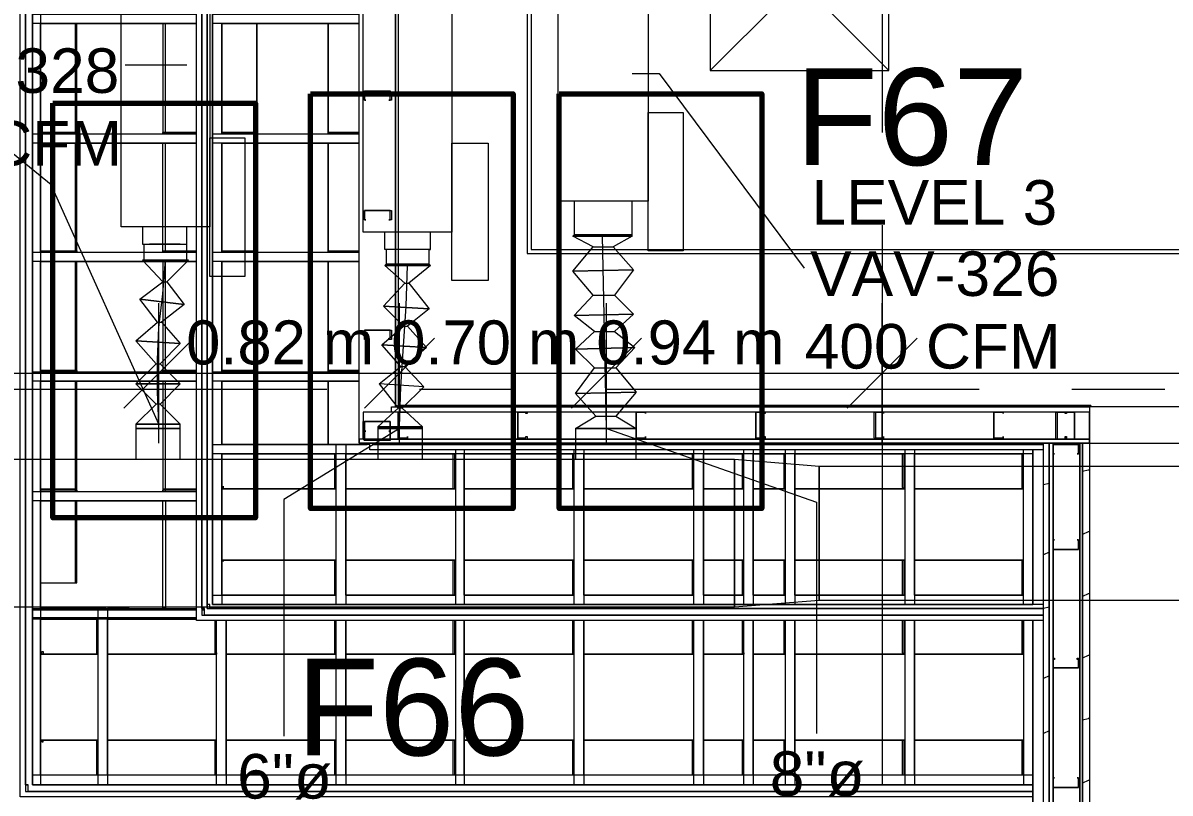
# Model space of a CAD drawing. Header units: metres. Extents: x -2 to 237, y -8 to 52.
# Drawn here: x 41.48 to 45.389, y 13.865 to 16.49 of the extents above; entities that cross this region are included whole.
import ezdxf

# ---------------------------------------------------------------- set-up
doc = ezdxf.new("R2010")
doc.units = ezdxf.units.M
doc.layers.add('HVAC - Ductos', color=5, linetype='Continuous', lineweight=0)
doc.layers.add('PDF3_Text', color=7, linetype='Continuous', lineweight=0)
doc.layers.add('PDF3_Geometry', color=7, linetype='Continuous', lineweight=0, true_color=0xaaaaaa)
doc.styles.add('PDF Arial-BoldMT-Identity-H', font='arial.ttf')
doc.styles.add('PDF Helvetica', font='')
doc.styles.get('PDF Helvetica').set_extended_font_data('Helvetica')

msp = doc.modelspace()

# ---------------------------------------------------------------- linework, layer by layer
at = {"layer": 'HVAC - Ductos', "lineweight": 0}
for points in [[(44.1564, 16.9365), (43.8219, 16.9365), (43.8219, 16.3269), (44.4314, 16.3269), (44.4314, 16.9365), (44.3077, 16.9365)], [(44.4314, 16.3269), (43.8219, 16.9365)], [(43.8219, 16.3269), (44.2986, 16.8035)], [(42.0389, 16.3451), (41.8281, 16.3451)], [(43.556, 16.3177), (43.6477, 16.3177), (44.1427, 15.6531)], [(41.9427, 15.1214), (41.576, 15.9373), (41.3285, 16.1389)], [(41.8877, 15.6806), (41.8969, 15.6806), (41.9106, 15.6806), (41.9381, 15.6806), (41.9656, 15.6806), (41.9931, 15.6806), (42.0206, 15.6806), (42.0344, 15.6806), (42.0435, 15.6806), (42.0389, 15.6806), (42.0344, 15.6806), (42.016, 15.6806), (41.9931, 15.6806), (41.9656, 15.6806), (41.9381, 15.6806), (41.9106, 15.6806), (41.8969, 15.6806), (41.8923, 15.6806), (41.8969, 15.6806), (41.9106, 15.6806), (41.9381, 15.6806), (41.9656, 15.6806), (41.9931, 15.6806), (42.016, 15.6806), (42.0344, 15.6806), (42.0389, 15.6806), (42.0389, 15.7356), (42.0389, 15.7951), (42.0298, 15.7951), (42.0206, 15.7951), (42.0023, 15.7951), (41.9839, 15.7951), (41.9656, 15.7951), (41.9473, 15.7951), (41.9335, 15.7951), (41.9198, 15.7951), (41.906, 15.7951), (41.8969, 15.7951), (41.8923, 15.7951)], [(41.8877, 15.7951), (41.8877, 15.7356), (41.8923, 15.7356), (41.9015, 15.7356), (41.9106, 15.7356), (41.9289, 15.7356), (41.9473, 15.7356), (41.9656, 15.7356), (41.9839, 15.7356), (42.0023, 15.7356), (42.0206, 15.7356), (42.0298, 15.7356), (42.0389, 15.7356)], [(42.7127, 15.6623), (42.7219, 15.6623), (42.7356, 15.6623), (42.7631, 15.6623), (42.7906, 15.6623), (42.8181, 15.6623), (42.8456, 15.6623), (42.8594, 15.6623), (42.8685, 15.6623), (42.8639, 15.6668), (42.8594, 15.6668), (42.841, 15.6668), (42.8181, 15.6668), (42.7906, 15.6668), (42.7631, 15.6668), (42.7356, 15.6668), (42.7219, 15.6668), (42.7173, 15.6668), (42.7219, 15.6668), (42.7356, 15.6668), (42.7631, 15.6668), (42.7906, 15.6668), (42.8181, 15.6668), (42.841, 15.6668), (42.8594, 15.6668), (42.8639, 15.6668), (42.8639, 15.7173), (42.8685, 15.7173), (42.8639, 15.7173), (42.8548, 15.7173), (42.8456, 15.7173), (42.8273, 15.7173), (42.8089, 15.7173), (42.7906, 15.7173), (42.7723, 15.7173), (42.7539, 15.7173), (42.7356, 15.7173), (42.7265, 15.7173), (42.7173, 15.7173), (42.7127, 15.7173), (42.7127, 15.7769)], [(42.8685, 15.7173), (42.8685, 15.7769), (42.8639, 15.7769), (42.8548, 15.7769), (42.8456, 15.7769), (42.8273, 15.7769), (42.8089, 15.7769), (42.7906, 15.7769), (42.7723, 15.7769), (42.7585, 15.7769), (42.7448, 15.7769), (42.731, 15.7769), (42.7219, 15.7769), (42.7173, 15.7769)], [(43.4231, 15.7264), (43.3544, 15.7631), (43.556, 15.7631), (43.4918, 15.7264), (43.5606, 15.6485), (43.3544, 15.6439), (43.4231, 15.7264), (43.4918, 15.7264)], [(43.3544, 15.7631), (43.359, 15.7631), (43.3773, 15.7631), (43.4048, 15.7631), (43.4369, 15.7631), (43.4735, 15.7631), (43.5056, 15.7631), (43.5331, 15.7631), (43.5515, 15.7631), (43.556, 15.7631)], [(43.469, 15.1077), (43.4644, 15.3277), (43.4598, 15.5477), (43.4552, 15.7631)], [(41.8923, 15.7356), (41.8923, 15.6806), (41.8877, 15.6806), (41.8969, 15.6806), (41.9106, 15.6806), (41.9381, 15.6806), (41.9656, 15.6806), (41.9931, 15.6806), (42.0206, 15.6806), (42.0344, 15.6806), (42.0435, 15.6806)], [(42.016, 15.7356), (42.0023, 15.7356), (41.9839, 15.7356), (41.9656, 15.7356), (41.9473, 15.7356), (41.9289, 15.7356), (41.9106, 15.7356)], [(42.7173, 15.7173), (42.7173, 15.6668), (42.7127, 15.6623), (42.7219, 15.6623), (42.7356, 15.6623), (42.7631, 15.6623), (42.7906, 15.6623), (42.8181, 15.6623), (42.8456, 15.6623), (42.8594, 15.6623), (42.8685, 15.6623)], [(42.841, 15.7173), (42.8273, 15.7173), (42.8089, 15.7173), (42.7906, 15.7173), (42.7723, 15.7173), (42.7539, 15.7173), (42.7356, 15.7173)], [(41.9564, 15.6073), (41.8877, 15.6806), (42.0435, 15.6806), (41.9702, 15.6073), (42.0298, 15.5293), (41.8785, 15.5477), (41.9564, 15.6073), (41.9702, 15.6073)], [(41.9427, 15.1214), (41.9381, 15.2314), (41.9381, 15.3414), (41.9427, 15.4514), (41.9564, 15.566), (41.9656, 15.6806)], [(42.7814, 15.6027), (42.7127, 15.6623), (42.8685, 15.6623), (42.7952, 15.6027), (42.8639, 15.5155), (42.7081, 15.5247), (42.7814, 15.6027), (42.7952, 15.6027)], [(42.7631, 15.1123), (42.7677, 15.2497), (42.7769, 15.3873), (42.786, 15.5247), (42.7906, 15.6623)], [(43.4231, 15.5614), (43.3544, 15.6439), (43.5606, 15.6485), (43.4964, 15.5614), (43.5606, 15.4973), (43.359, 15.4927), (43.4231, 15.5614), (43.4964, 15.5614)], [(41.9381, 15.4697), (41.8785, 15.5477), (42.0298, 15.5293), (41.9519, 15.4697), (42.016, 15.3964), (41.8648, 15.4056), (41.9381, 15.4697), (41.9519, 15.4697)], [(41.9427, 15.0573), (41.9427, 15.2956), (41.9427, 15.5339)], [(42.7769, 15.456), (42.7081, 15.5247), (42.8639, 15.5155), (42.7906, 15.456), (42.8548, 15.3827), (42.7035, 15.3918), (42.7769, 15.456), (42.7906, 15.456)], [(42.7631, 15.0573), (42.7631, 15.2956), (42.7631, 15.5339)], [(43.469, 15.0573), (43.469, 15.2956), (43.469, 15.5339)], [(43.4277, 15.4377), (43.359, 15.4927), (43.5606, 15.4973), (43.4964, 15.4377), (43.5652, 15.3827), (43.3635, 15.3781), (43.4277, 15.4377), (43.4964, 15.4377)], [(42.0619, 15.4147), (41.9427, 15.2956), (41.8235, 15.1764)], [(41.9335, 15.3277), (41.8648, 15.4056), (42.016, 15.3964), (41.9473, 15.3277), (42.016, 15.2589), (41.8648, 15.2589), (41.9335, 15.3277), (41.9473, 15.3277)], [(42.8823, 15.4147), (42.7631, 15.2956), (42.6439, 15.1764)], [(43.5881, 15.4147), (43.469, 15.2956), (43.3498, 15.1764)], [(42.7677, 15.3185), (42.7035, 15.3918), (42.8548, 15.3827), (42.7814, 15.3185), (42.8456, 15.2497), (42.6944, 15.2589), (42.7677, 15.3185), (42.7814, 15.3185)], [(43.4277, 15.3139), (43.3635, 15.3781), (43.5652, 15.3827), (43.501, 15.3139), (43.5698, 15.2314), (43.3635, 15.2268), (43.4277, 15.3139), (43.501, 15.3139)], [(39.3485, 15.2956), (41.9427, 15.2956), (42.7631, 15.2956), (43.469, 15.2956), (44.6423, 15.2956)], [(44.1702, 15.2956), (47.3511, 15.2956), (48.2402, 15.2956)], [(41.9335, 15.1901), (41.8648, 15.2589), (42.016, 15.2589), (41.9473, 15.1901), (41.9335, 15.1901), (41.8648, 15.1214), (41.8648, 15.1077), (41.8693, 15.1077), (41.8739, 15.1077), (41.8877, 15.1077), (41.9015, 15.1077), (41.9198, 15.1077), (41.9427, 15.1077), (41.961, 15.1077), (41.9794, 15.1077), (41.9977, 15.1077), (42.0068, 15.1077), (42.016, 15.1077), (42.016, 15.1214), (41.8648, 15.1214), (42.016, 15.1214), (41.9473, 15.1901)], [(42.841, 15.0023), (42.841, 15.1077), (42.841, 15.1123), (42.7723, 15.1764), (42.8456, 15.2497), (42.6944, 15.2589), (42.7585, 15.1764)], [(43.4323, 15.1489), (43.3635, 15.2268), (43.5698, 15.2314), (43.501, 15.1489), (43.5698, 15.1077), (43.3635, 15.1077), (43.3635, 15.0023), (43.3681, 15.0023)], [(42.7723, 15.1764), (42.7585, 15.1764), (42.6898, 15.1123), (42.6898, 15.1077), (42.6989, 15.1077), (42.7127, 15.1077), (42.7265, 15.1077), (42.7448, 15.1077), (42.7631, 15.1077), (42.786, 15.1077), (42.8044, 15.1077), (42.8181, 15.1077), (42.8318, 15.1077), (42.8364, 15.1077), (42.841, 15.1077), (42.8364, 15.1077), (42.841, 15.1077), (42.8364, 15.1077), (42.8318, 15.1077), (42.8181, 15.1077), (42.8044, 15.1077), (42.786, 15.1077), (42.7631, 15.1077), (42.7448, 15.1077), (42.7265, 15.1077), (42.7127, 15.1077), (42.6989, 15.1077), (42.6898, 15.1077), (42.6898, 15.0023), (42.6944, 15.0023)], [(43.5652, 15.0023), (43.5698, 15.0023), (43.5698, 15.1077), (43.3635, 15.1077), (43.4323, 15.1489), (43.501, 15.1489)], [(42.016, 15.0023), (42.016, 15.1077), (42.0068, 15.1077), (41.9977, 15.1077), (41.9794, 15.1077), (41.961, 15.1077), (41.9427, 15.1077), (41.9198, 15.1077), (41.9015, 15.1077), (41.8877, 15.1077), (41.8739, 15.1077), (41.8693, 15.1077), (41.8648, 15.1077), (41.8648, 15.0023)], [(42.7631, 15.1077), (42.3689, 14.8647), (42.3689, 14.0581)], [(43.469, 15.1077), (44.184, 14.8556), (44.184, 14.0672)], [(41.8693, 15.0023), (41.8739, 15.0023)], [(41.8785, 15.0023), (41.8831, 15.0023), (41.8877, 15.0023)], [(41.8923, 15.0023), (41.9015, 15.0023)], [(41.906, 15.0023), (41.9106, 15.0023), (41.9152, 15.0023)], [(41.9243, 15.0023), (41.9427, 15.0023), (41.9564, 15.0023)], [(41.9656, 15.0023), (41.9748, 15.0023), (41.9794, 15.0023)], [(41.9839, 15.0023), (41.9885, 15.0023), (41.9931, 15.0023)], [(41.9977, 15.0023), (42.0023, 15.0023), (42.0068, 15.0023), (42.0114, 15.0023)], [(42.7035, 15.0023), (42.7127, 15.0023), (42.7173, 15.0023), (42.7219, 15.0023)], [(42.731, 15.0023), (42.7402, 15.0023)], [(42.7494, 15.0023), (42.7631, 15.0023), (42.7814, 15.0023)], [(42.7906, 15.0023), (42.7998, 15.0023)], [(42.8089, 15.0023), (42.8135, 15.0023), (42.8181, 15.0023), (42.8227, 15.0023), (42.8273, 15.0023)], [(42.8318, 15.0023), (42.8364, 15.0023)], [(43.3727, 15.0023), (43.3773, 15.0023)], [(43.3818, 15.0023), (43.3864, 15.0023), (43.391, 15.0023)], [(43.4002, 15.0023), (43.4048, 15.0023), (43.4094, 15.0023)], [(43.4185, 15.0023), (43.4231, 15.0023), (43.4369, 15.0023)], [(43.4461, 15.0023), (43.469, 15.0023), (43.4918, 15.0023)], [(43.501, 15.0023), (43.5102, 15.0023), (43.5148, 15.0023)], [(43.524, 15.0023), (43.5285, 15.0023), (43.5331, 15.0023)], [(43.5423, 15.0023), (43.5469, 15.0023), (43.5515, 15.0023)], [(43.556, 15.0023), (43.5606, 15.0023)]]:
    msp.add_lwpolyline(points, dxfattribs=at)
for points in [[(43.304, 15.8823), (43.304, 16.7897), (43.611, 16.7897), (43.611, 15.8823)], [(41.8143, 15.7951), (41.8143, 16.7027), (42.1168, 16.7027), (42.1168, 15.7951)], [(42.6394, 15.7769), (42.6394, 16.6889), (42.9418, 16.6889), (42.9418, 15.7769)], [(43.7302, 15.7127), (43.611, 15.7127), (43.611, 16.1847), (43.7302, 16.1847)], [(42.236, 15.6256), (42.1168, 15.6256), (42.1168, 16.0977), (42.236, 16.0977)], [(43.0656, 15.6118), (42.9418, 15.6118), (42.9418, 16.0793), (43.0656, 16.0793)], [(43.359, 15.7677), (43.3635, 15.7677), (43.3818, 15.7677), (43.4048, 15.7677), (43.4415, 15.7677), (43.4735, 15.7677), (43.5056, 15.7677), (43.5331, 15.7677), (43.5515, 15.7677), (43.556, 15.7677), (43.556, 15.8823), (43.5515, 15.8823), (43.5423, 15.8823), (43.5285, 15.8823), (43.5056, 15.8823), (43.4827, 15.8823), (43.4552, 15.8823), (43.4323, 15.8823), (43.4048, 15.8823), (43.3864, 15.8823), (43.3681, 15.8823), (43.359, 15.8823), (43.359, 15.7677), (43.3544, 15.7631), (43.359, 15.7631), (43.3773, 15.7631), (43.4048, 15.7631), (43.4369, 15.7631), (43.4735, 15.7631), (43.5056, 15.7631), (43.5331, 15.7631), (43.5515, 15.7631), (43.556, 15.7631), (43.556, 15.7677), (43.5515, 15.7677), (43.5331, 15.7677), (43.5056, 15.7677), (43.4735, 15.7677), (43.4415, 15.7677), (43.4048, 15.7677), (43.3818, 15.7677), (43.3635, 15.7677)], [(43.359, 15.7677), (43.3681, 15.7677), (43.3864, 15.7677), (43.4048, 15.7677), (43.4323, 15.7677), (43.4552, 15.7677), (43.4827, 15.7677), (43.5056, 15.7677), (43.5285, 15.7677), (43.5423, 15.7677), (43.5515, 15.7677), (43.556, 15.7677), (43.5515, 15.7677), (43.5423, 15.7677), (43.5285, 15.7677), (43.5056, 15.7677), (43.4827, 15.7677), (43.4552, 15.7677), (43.4323, 15.7677), (43.4048, 15.7677), (43.3864, 15.7677), (43.3681, 15.7677)], [(41.8923, 15.6806), (41.9015, 15.6806), (41.9106, 15.6806), (41.9289, 15.6806), (41.9473, 15.6806), (41.9656, 15.6806), (41.9839, 15.6806), (42.0023, 15.6806), (42.016, 15.6806), (42.0298, 15.6806), (42.0389, 15.6806), (42.0298, 15.6806), (42.016, 15.6806), (42.0023, 15.6806), (41.9839, 15.6806), (41.9656, 15.6806), (41.9473, 15.6806), (41.9289, 15.6806), (41.9106, 15.6806), (41.9015, 15.6806)], [(42.7173, 15.6668), (42.7265, 15.6668), (42.7356, 15.6668), (42.7539, 15.6668), (42.7723, 15.6668), (42.7906, 15.6668), (42.8089, 15.6668), (42.8273, 15.6668), (42.841, 15.6668), (42.8548, 15.6668), (42.8639, 15.6668), (42.8548, 15.6668), (42.841, 15.6668), (42.8273, 15.6668), (42.8089, 15.6668), (42.7906, 15.6668), (42.7723, 15.6668), (42.7539, 15.6668), (42.7356, 15.6668), (42.7265, 15.6668)], [(44.4086, 15.5339), (44.4086, 15.2956), (44.4086, 15.0573), (44.4086, 15.2956)], [(44.5277, 15.4147), (44.4086, 15.2956), (44.2894, 15.1764), (44.4086, 15.2956)], [(41.8648, 15.1214), (41.8693, 15.1214), (41.8739, 15.1214), (41.8877, 15.1214), (41.9015, 15.1214), (41.9198, 15.1214), (41.9427, 15.1214), (41.961, 15.1214), (41.9794, 15.1214), (41.9977, 15.1214), (42.0068, 15.1214), (42.016, 15.1214), (42.0068, 15.1214), (41.9977, 15.1214), (41.9794, 15.1214), (41.961, 15.1214), (41.9427, 15.1214), (41.9198, 15.1214), (41.9015, 15.1214), (41.8877, 15.1214), (41.8739, 15.1214), (41.8693, 15.1214)], [(42.6898, 15.1123), (42.6989, 15.1123), (42.7127, 15.1123), (42.7265, 15.1123), (42.7448, 15.1123), (42.7631, 15.1123), (42.786, 15.1123), (42.8044, 15.1123), (42.8181, 15.1123), (42.8318, 15.1123), (42.8364, 15.1123), (42.841, 15.1123), (42.8364, 15.1123), (42.8318, 15.1123), (42.8181, 15.1123), (42.8044, 15.1123), (42.786, 15.1123), (42.7631, 15.1123), (42.7448, 15.1123), (42.7265, 15.1123), (42.7127, 15.1123), (42.6989, 15.1123)], [(42.841, 15.1123), (42.6898, 15.1123)], [(43.469, 15.1077), (43.4918, 15.1077), (43.5194, 15.1077), (43.5377, 15.1077), (43.556, 15.1077), (43.5652, 15.1077), (43.5698, 15.1077), (43.5652, 15.1077), (43.556, 15.1077), (43.5423, 15.1077), (43.556, 15.1077), (43.5652, 15.1077), (43.5698, 15.1077), (43.5652, 15.1077), (43.556, 15.1077), (43.5377, 15.1077), (43.5194, 15.1077), (43.4918, 15.1077), (43.469, 15.1077), (43.4415, 15.1077), (43.414, 15.1077), (43.3956, 15.1077), (43.3773, 15.1077), (43.3681, 15.1077), (43.3635, 15.1077), (43.3681, 15.1077), (43.3773, 15.1077), (43.3956, 15.1077), (43.414, 15.1077), (43.4415, 15.1077), (43.469, 15.1077), (43.4918, 15.1077), (43.5194, 15.1077), (43.5377, 15.1077), (43.556, 15.1077), (43.5652, 15.1077), (43.5698, 15.1077), (43.5652, 15.1077), (43.556, 15.1077), (43.5377, 15.1077), (43.5194, 15.1077), (43.4918, 15.1077), (43.469, 15.1077), (43.4415, 15.1077), (43.414, 15.1077), (43.3956, 15.1077), (43.3773, 15.1077), (43.3681, 15.1077), (43.3635, 15.1077), (43.3681, 15.1077), (43.3773, 15.1077), (43.3956, 15.1077), (43.414, 15.1077), (43.4415, 15.1077), (43.469, 15.1077), (43.4918, 15.1077), (43.5194, 15.1077), (43.5377, 15.1077), (43.5194, 15.1077), (43.4918, 15.1077), (43.469, 15.1077), (43.4415, 15.1077), (43.414, 15.1077), (43.3956, 15.1077), (43.3773, 15.1077), (43.3681, 15.1077), (43.3635, 15.1077), (43.3681, 15.1077), (43.3773, 15.1077), (43.3956, 15.1077), (43.414, 15.1077), (43.4415, 15.1077)], [(37.5793, 15.0023), (43.9044, 15.0023), (43.9044, 14.4981), (37.5793, 14.4981)], [(44.1931, 14.5209), (43.9044, 14.4981), (43.9044, 15.0023), (44.1931, 14.9793)], [(48.3457, 14.5209), (44.1931, 14.5209), (44.1931, 14.9793), (48.3457, 14.9793)]]:
    msp.add_lwpolyline(points, close=True, dxfattribs=at)
at = {"layer": 'PDF3_Geometry', "lineweight": 0}
for points in [[(42.7494, 15.181), (45.1144, 15.181), (42.9052, 15.181), (45.1144, 15.181), (45.1144, 15.1627), (42.7356, 15.1627), (42.7356, 15.181), (45.1144, 15.181), (45.1144, 15.0573), (42.6256, 15.0573), (42.6256, 15.181), (42.6256, 22.4869), (42.7494, 22.4869)], [(46.8882, 18.7011), (47.2502, 18.7011), (47.2502, 18.6965), (46.8882, 18.6965), (47.2502, 18.6965), (47.2502, 18.7011), (47.2502, 15.181), (45.1144, 15.181), (45.1144, 15.0573), (47.2502, 15.0573), (47.374, 15.0573), (47.374, 22.4869), (47.374, 15.0573), (47.374, 22.4869), (47.3556, 22.4869), (47.3556, 15.0573), (47.374, 15.0573), (47.374, 22.4869), (47.2502, 22.4869), (42.7494, 22.4869), (42.7494, 18.8294), (42.7494, 22.244)], [(44.8898, 14.4522), (44.8898, 13.8931), (44.9219, 13.8931), (44.9219, 13.8701), (44.9219, 13.8518), (41.4706, 13.8518), (41.4706, 13.8701), (41.4706, 22.3311)], [(41.5119, 22.3311), (41.5119, 13.8931), (41.5119, 21.4052), (41.4889, 21.4052), (41.4889, 22.3311), (41.4889, 13.8701), (44.9219, 13.8701), (43.9777, 13.8701), (41.4981, 13.8701), (41.4981, 13.8931), (41.4889, 13.8931), (41.4981, 13.8931), (41.4889, 13.8931), (41.4889, 21.4052), (41.5119, 21.4052), (41.5119, 22.3311), (41.5119, 22.3127), (42.0711, 22.3127), (41.5393, 22.3127), (41.5393, 21.9369)], [(41.5393, 22.3311), (41.5393, 13.8931)], [(44.9586, 14.4522), (42.0711, 14.4522), (42.0711, 14.4706), (42.0711, 22.3311)], [(44.9769, 14.4981), (44.9586, 14.4935), (42.1168, 14.4935), (42.1168, 14.5073), (42.1077, 14.5073), (42.1077, 14.4935), (42.1077, 14.5073), (42.1077, 22.3311), (42.1077, 14.4935), (44.9586, 14.4935)], [(44.9586, 14.5073), (42.126, 14.5073), (42.126, 22.3311)], [(42.1581, 22.3127), (42.1581, 21.9369), (42.1581, 22.3127), (42.6256, 22.3127), (42.126, 22.3127), (42.126, 22.3311), (42.126, 14.5073), (44.9219, 14.5073), (44.8898, 14.5073), (44.8898, 15.0343)], [(42.7585, 18.7011), (42.7585, 15.1856), (42.7494, 15.181), (42.7494, 18.7011), (42.7494, 15.181), (42.7585, 15.1856), (45.119, 15.1856), (42.7585, 15.1856)], [(44.4086, 17.3856), (44.4086, 16.116)], [(41.5393, 16.1114), (41.5393, 16.4873), (42.0711, 16.4873), (41.5119, 16.4873), (41.5119, 16.5193), (42.0711, 16.5193)], [(42.1581, 16.4873), (42.1581, 16.1114), (42.1581, 16.4873), (42.6256, 16.4873), (42.126, 16.4873), (42.126, 16.5193), (42.6256, 16.5193)], [(41.6585, 16.1114), (41.6585, 16.116), (41.6585, 16.4873)], [(41.6631, 16.1114), (41.6631, 16.4873)], [(41.9564, 16.4873), (41.9564, 16.1114)], [(41.9656, 16.1114), (41.9656, 16.116), (41.9656, 16.4873), (41.961, 16.4873)], [(42.2773, 16.4873), (42.2773, 16.1114), (42.2773, 16.116), (42.1581, 16.116), (42.2773, 16.116), (42.2773, 16.1114), (42.2773, 16.4873), (42.2727, 16.4873)], [(41.6631, 15.7081), (41.6585, 15.7081), (41.5393, 15.7081), (41.5393, 16.0793), (42.0711, 16.0793), (41.5119, 16.0793), (41.5119, 16.1114), (42.0711, 16.1114)], [(41.5393, 16.116), (41.6585, 16.116), (41.5393, 16.116)], [(42.0711, 16.116), (41.961, 16.116), (42.0711, 16.116)], [(42.1581, 16.0793), (42.6256, 16.0793), (42.126, 16.0793), (42.126, 16.1114), (42.6256, 16.1114)], [(42.6256, 16.116), (42.5248, 16.116), (42.6256, 16.116)], [(41.5393, 15.3002), (41.5393, 15.676), (42.0711, 15.676), (41.5119, 15.676), (41.5119, 15.7081), (42.0711, 15.7081), (41.961, 15.7081), (41.9564, 15.7081), (41.9564, 16.0793)], [(41.5393, 15.7127), (41.6585, 15.7127), (41.6631, 15.7127), (41.6631, 15.7081), (41.6631, 16.0793)], [(41.6585, 15.7127), (41.6585, 16.0793)], [(41.9656, 15.7127), (41.9656, 16.0793), (41.961, 16.0793)], [(42.1581, 15.676), (42.1581, 15.3002), (42.1581, 15.676), (42.6256, 15.676), (42.126, 15.676), (42.126, 15.7081), (42.6256, 15.7081), (42.5248, 15.7081), (42.5202, 15.7081), (42.5202, 16.0793), (42.5202, 15.7081), (42.5202, 15.7127), (42.5248, 15.7127), (42.6256, 15.7127)], [(42.1581, 15.7081), (42.1581, 16.0793), (42.1581, 15.7081), (42.2773, 15.7081), (42.2773, 16.0793), (42.2727, 16.0793)], [(42.1581, 15.7127), (42.2773, 15.7127), (42.2773, 15.7081), (42.2773, 16.0793)], [(44.4086, 15.7997), (44.4086, 15.4835)], [(41.9564, 15.7081), (41.9564, 15.7127), (41.961, 15.7127), (42.0711, 15.7127)], [(41.6585, 15.3002), (41.6585, 15.3048), (41.6585, 15.676)], [(41.6631, 15.3002), (41.6631, 15.676)], [(41.9564, 15.676), (41.9564, 15.3002)], [(41.9656, 15.3002), (41.9656, 15.3048), (41.9656, 15.676), (41.961, 15.676)], [(42.2773, 15.676), (42.2773, 15.3002), (42.2773, 15.3048), (42.1581, 15.3048), (42.2773, 15.3048), (42.2773, 15.3002), (42.2773, 15.676), (42.2727, 15.676)], [(41.5393, 14.8923), (41.5393, 15.2681), (42.0711, 15.2681), (41.5119, 15.2681), (41.5119, 15.3002), (42.0711, 15.3002)], [(41.5393, 15.3048), (41.6585, 15.3048), (41.5393, 15.3048)], [(42.0711, 15.3048), (41.961, 15.3048), (42.0711, 15.3048)], [(42.1581, 15.2681), (42.1581, 15.0527), (42.1581, 15.2681), (42.6256, 15.2681), (42.126, 15.2681), (42.126, 15.3002), (42.6256, 15.3002)], [(42.6256, 15.3048), (42.5248, 15.3048), (42.6256, 15.3048)], [(41.6585, 14.8968), (41.6631, 14.8968), (41.6585, 14.9014), (41.6585, 15.2681)], [(41.6631, 14.8923), (41.6631, 14.8968), (41.6631, 14.8923), (41.6631, 15.2681)], [(41.9564, 15.2681), (41.9564, 14.8923), (41.9564, 14.8968), (41.9564, 14.8923)], [(41.9656, 14.9014), (41.9656, 15.2681), (41.961, 15.2681)], [(44.9219, 15.0343), (44.9219, 15.0206), (42.126, 15.0206), (42.126, 15.0527), (42.6531, 15.0527), (42.6394, 15.0527), (42.1581, 15.0527), (42.2773, 15.0527), (42.2773, 15.2681), (42.2727, 15.2681)], [(42.5202, 15.0527), (42.2773, 15.0527), (42.2773, 15.2681)], [(42.5156, 15.2405), (41.2461, 15.2405)], [(43.1481, 15.2405), (42.8318, 15.2405)], [(44.7386, 15.2405), (43.4644, 15.2405)], [(45.3711, 15.2405), (45.0548, 15.2405)], [(45.1144, 15.181), (42.7494, 15.181), (45.1144, 15.181)], [(44.4086, 15.1627), (44.4086, 13.8931)], [(42.5798, 15.0527), (42.5798, 14.5073), (42.5477, 14.5073), (42.5477, 15.0527)], [(42.5798, 15.0527), (42.5752, 15.0527), (42.5798, 15.0527)], [(42.6256, 15.0573), (45.1144, 15.0573), (42.6256, 15.0573)], [(44.9586, 15.0343), (42.6622, 15.0343), (42.6622, 15.0527), (42.6531, 15.0527), (42.6531, 15.0573)], [(42.6714, 15.0573), (42.6714, 15.0527), (44.9586, 15.0527)], [(42.6714, 15.0527), (44.9219, 15.0527)], [(42.7539, 15.0573), (42.7494, 15.0573)], [(42.9464, 15.0527), (42.951, 15.0527)], [(43.941, 15.0527), (43.9685, 15.0527), (43.9364, 15.0527)], [(44.0235, 15.0573), (44.019, 15.0573)], [(44.4773, 15.0527), (44.4818, 15.0527)], [(44.5186, 15.0527), (44.4864, 15.0527), (44.514, 15.0527)], [(42.1581, 15.0206), (42.5477, 15.0206)], [(42.5798, 14.5393), (42.9556, 14.5393), (42.5798, 14.5393), (42.5798, 15.0206), (42.9556, 15.0206)], [(42.951, 15.0206), (42.951, 14.906), (42.951, 14.9014), (42.9464, 14.9014), (42.9464, 14.906), (42.9464, 15.0206)], [(42.9831, 15.0343), (42.9831, 14.5073), (42.9556, 14.5073), (42.9556, 15.0343)], [(42.9831, 14.5393), (43.359, 14.5393), (42.9831, 14.5393), (42.9831, 15.0206), (43.359, 15.0206)], [(43.391, 15.0343), (43.391, 14.5073), (43.359, 14.5073), (43.359, 15.0343)], [(43.391, 14.5393), (43.7668, 14.5393), (43.391, 14.5393), (43.391, 15.0206), (43.7668, 15.0206)], [(43.799, 15.0343), (43.799, 14.5073), (43.7668, 14.5073), (43.7668, 15.0343)], [(43.799, 14.5393), (43.9364, 14.5393), (43.799, 14.5393), (43.799, 15.0206), (43.9364, 15.0206)], [(43.9685, 15.0343), (43.9685, 14.5073), (43.9364, 14.5073), (43.9364, 15.0343)], [(43.9685, 14.5393), (44.0785, 14.5393), (43.9685, 14.5393), (43.9685, 15.0206), (44.0785, 15.0206)], [(44.1106, 15.0343), (44.1106, 14.5073), (44.0785, 14.5073), (44.0785, 15.0343)], [(44.1106, 14.5393), (44.4864, 14.5393), (44.1106, 14.5393), (44.1106, 15.0206), (44.4864, 15.0206)], [(44.4818, 15.0206), (44.4818, 14.906), (44.4818, 14.9014), (44.4773, 14.906), (44.4773, 15.0206)], [(44.5186, 15.0343), (44.5186, 14.5073), (44.4864, 14.5073), (44.4864, 15.0343)], [(44.5186, 14.5393), (44.5186, 15.0206), (44.8898, 15.0206)], [(44.9219, 15.0343), (44.9219, 14.5073), (44.9219, 15.0343)], [(45.1144, 14.9655), (45.1098, 14.9655), (45.0915, 14.961)], [(41.5393, 14.9014), (41.6585, 14.9014)], [(41.6585, 14.8923), (41.6585, 14.8968), (41.5393, 14.8968)], [(42.0711, 14.8968), (41.961, 14.8968), (41.9564, 14.8968), (41.961, 14.9014), (42.0711, 14.9014)], [(41.9656, 14.8923), (41.9656, 14.8968)], [(42.5798, 14.9106), (42.5798, 14.906)], [(42.9831, 14.9106), (42.9831, 14.906)], [(43.391, 14.9106), (43.391, 14.906)], [(43.799, 14.9106), (43.799, 14.906)], [(43.9685, 14.9106), (43.9685, 14.906)], [(44.1106, 14.9106), (44.1106, 14.906)], [(44.5186, 14.9106), (44.5186, 14.906)], [(44.9219, 14.9106), (44.9219, 14.906)], [(44.9769, 14.9197), (44.9586, 14.9151)], [(41.7639, 14.4935), (41.7364, 14.4935), (41.5393, 14.4935), (41.5393, 14.8602), (42.0711, 14.8602), (41.5119, 14.8602), (41.5119, 14.8923), (42.0711, 14.8923)], [(41.5393, 14.5806), (41.6631, 14.5806), (41.6585, 14.5806), (41.6585, 14.8602)], [(41.6631, 14.5806), (41.6631, 14.8602)], [(41.961, 14.8602), (41.9656, 14.8602), (41.9656, 14.4935), (41.9564, 14.4935), (41.9564, 14.8602)], [(45.1144, 14.7548), (45.1098, 14.7548), (45.0915, 14.7456)], [(44.9769, 14.686), (44.9586, 14.6768)], [(42.9464, 14.5393), (42.9464, 14.6585), (42.951, 14.6585), (42.9556, 14.6585), (42.5798, 14.6585), (42.5798, 14.6539)], [(42.5798, 14.6585), (42.9556, 14.6585), (42.951, 14.6585), (42.951, 14.5393)], [(42.9831, 14.6585), (43.359, 14.6585), (43.3544, 14.6585), (43.3544, 14.5393), (43.3544, 14.6585), (43.359, 14.6585), (42.9831, 14.6585), (42.9831, 14.6539)], [(43.391, 14.6585), (43.7668, 14.6585), (43.7622, 14.6585), (43.7622, 14.5393), (43.7622, 14.6585), (43.7668, 14.6585), (43.391, 14.6585), (43.391, 14.6539)], [(43.799, 14.6585), (43.9364, 14.6585), (43.9318, 14.6585), (43.9318, 14.5393), (43.9318, 14.6585), (43.9364, 14.6585), (43.799, 14.6585), (43.799, 14.6539)], [(43.9685, 14.6585), (44.0785, 14.6585), (43.9685, 14.6585), (43.9685, 14.6539)], [(44.4773, 14.5393), (44.4773, 14.6585), (44.4818, 14.6585), (44.4864, 14.6585), (44.1106, 14.6585), (44.1106, 14.6539)], [(44.1106, 14.6585), (44.4864, 14.6585), (44.4818, 14.6585), (44.4818, 14.5393)], [(44.5186, 14.6585), (44.8898, 14.6585), (44.8852, 14.6585), (44.8852, 14.5393), (44.8852, 14.6585), (44.8898, 14.6585), (44.5186, 14.6585), (44.5186, 14.6539)], [(44.9219, 14.6585), (44.9219, 14.6539)], [(44.5186, 14.5393), (44.8898, 14.5393), (44.5186, 14.5393)], [(45.1144, 14.5439), (45.1098, 14.5439), (45.0915, 14.5347)], [(42.0711, 14.4614), (41.5119, 14.4614), (41.5119, 14.4935), (42.0711, 14.4935)], [(42.1398, 13.9252), (41.7685, 13.9252), (41.7685, 14.4568), (42.0711, 14.4568), (41.5119, 14.4568), (41.5119, 14.4889), (42.0711, 14.4889)], [(41.7318, 14.4935), (41.7364, 14.4935), (41.5393, 14.4935), (41.5439, 14.4935)], [(42.0894, 14.4889), (42.0985, 14.4889)], [(41.7364, 13.9252), (41.5393, 13.9252), (41.5393, 14.4568), (41.7364, 14.4568)], [(42.1352, 14.4522), (42.1352, 14.3422), (42.1352, 14.4522)], [(42.5477, 13.9252), (42.1719, 13.9252), (42.1719, 14.4522), (42.1719, 13.8931), (42.1398, 13.8931), (42.1398, 14.4522)], [(42.5431, 14.4522), (42.5431, 14.3422), (42.5431, 14.4522)], [(42.9556, 13.9252), (42.5798, 13.9252), (42.5798, 14.4522), (42.5798, 13.8931), (42.5477, 13.8931), (42.5477, 14.4522)], [(42.951, 14.4522), (42.951, 14.3422), (42.951, 14.3377), (42.9464, 14.3377), (42.9464, 14.3422), (42.9464, 14.4522)], [(43.359, 13.9252), (42.9831, 13.9252), (42.9831, 14.4522), (42.9831, 13.8931), (42.9556, 13.8931), (42.9556, 14.4522)], [(43.3544, 14.4522), (43.3544, 14.3422), (43.3544, 14.4522)], [(43.7668, 13.9252), (43.391, 13.9252), (43.391, 14.4522), (43.391, 13.8931), (43.359, 13.8931), (43.359, 14.4522)], [(43.7622, 14.4522), (43.7622, 14.3422), (43.7622, 14.4522)], [(43.9364, 13.9252), (43.799, 13.9252), (43.799, 14.4522), (43.799, 13.8931), (43.7668, 13.8931), (43.7668, 14.4522)], [(43.9318, 14.4522), (43.9318, 14.3422), (43.9318, 14.4522)], [(44.0785, 13.9252), (43.9685, 13.9252), (43.9685, 14.4522), (43.9685, 13.8931), (43.9364, 13.8931), (43.9364, 14.4522)], [(44.4864, 13.9252), (44.1106, 13.9252), (44.1106, 14.4522), (44.1106, 13.8931), (44.0785, 13.8931), (44.0785, 14.4522)], [(44.4818, 14.4522), (44.4818, 14.3422), (44.4818, 14.3377), (44.4864, 14.3377), (44.4818, 14.3377), (44.4773, 14.3422), (44.4773, 14.4522)], [(44.8898, 13.9252), (44.5186, 13.9252), (44.5186, 14.4522), (44.5186, 13.8931), (44.4864, 13.8931), (44.4864, 14.4522)], [(44.9219, 14.4522), (44.9219, 13.8931), (44.9219, 14.4522)], [(41.7685, 14.3468), (41.7685, 14.3422)], [(42.1719, 14.3468), (42.1719, 14.3422)], [(42.5798, 14.3468), (42.5798, 14.3422)], [(42.9831, 14.3468), (42.9831, 14.3422)], [(43.391, 14.3468), (43.391, 14.3422)], [(43.799, 14.3468), (43.799, 14.3422)], [(43.9685, 14.3468), (43.9685, 14.3422)], [(44.1106, 14.3468), (44.1106, 14.3422)], [(44.5186, 14.3468), (44.5186, 14.3422)], [(44.9219, 14.3468), (44.9219, 14.3422)], [(45.1144, 14.3331), (45.1098, 14.3331), (45.0915, 14.3239)], [(44.9769, 14.2643), (44.9586, 14.2551)], [(45.1144, 14.1222), (45.1098, 14.1177), (45.0915, 14.1131)], [(44.9769, 14.0764), (44.9586, 14.0672)], [(41.7318, 13.9252), (41.7318, 14.0443), (41.7318, 13.9252)], [(41.7685, 14.0443), (42.1398, 14.0443), (42.1352, 14.0443), (42.1398, 14.0443), (41.7685, 14.0443), (41.7685, 14.0397)], [(42.1352, 13.9252), (42.1352, 14.0443), (42.1352, 13.9252)], [(42.1719, 14.0443), (42.5477, 14.0443), (42.5431, 14.0443), (42.5477, 14.0443), (42.1719, 14.0443), (42.1719, 14.0397)], [(42.5431, 13.9252), (42.5431, 14.0443), (42.5431, 13.9252)], [(42.5798, 14.0443), (42.9556, 14.0443), (42.951, 14.0443), (42.9556, 14.0443), (42.5798, 14.0443), (42.5798, 14.0397)], [(42.9464, 13.9252), (42.9464, 14.0443), (42.951, 14.0443), (42.951, 13.9252)], [(42.9831, 14.0443), (43.359, 14.0443), (43.3544, 14.0443), (43.359, 14.0443), (42.9831, 14.0443), (42.9831, 14.0397)], [(43.3544, 13.9252), (43.3544, 14.0443), (43.3544, 13.9252)], [(43.391, 14.0443), (43.7668, 14.0443), (43.7622, 14.0443), (43.7668, 14.0443), (43.391, 14.0443), (43.391, 14.0397)], [(43.7622, 13.9252), (43.7622, 14.0443), (43.7622, 13.9252)], [(43.799, 14.0443), (43.9364, 14.0443), (43.9318, 14.0443), (43.9364, 14.0443), (43.799, 14.0443), (43.799, 14.0397)], [(43.9318, 13.9252), (43.9318, 14.0443), (43.9318, 13.9252)], [(43.9685, 14.0443), (44.0785, 14.0443), (43.9685, 14.0443), (43.9685, 14.0397)], [(44.074, 13.9252), (44.074, 14.0443), (44.074, 13.9252)], [(44.1106, 14.0443), (44.4864, 14.0443), (44.4818, 14.0443), (44.4864, 14.0443), (44.1106, 14.0443), (44.1106, 14.0397)], [(44.4773, 13.9252), (44.4773, 14.0443), (44.4818, 14.0443), (44.4818, 13.9252)], [(44.5186, 14.0443), (44.8898, 14.0443), (44.8852, 14.0443), (44.8898, 14.0443), (44.5186, 14.0443), (44.5186, 14.0397)], [(44.9219, 14.0443), (44.9219, 14.0397)], [(44.9219, 13.8977), (44.9219, 13.8931), (44.9219, 13.9252), (41.5119, 13.9252), (41.5119, 13.8931), (43.9777, 13.8931), (44.9219, 13.8931), (44.9219, 13.8701)], [(44.9219, 13.8931), (41.5119, 13.8931)], [(44.9219, 13.8931), (44.9219, 13.3339), (44.9219, 13.8931)], [(44.9219, 13.8885), (44.9219, 13.8839)], [(45.1144, 13.9068), (45.1098, 13.9068), (45.0915, 13.8977)]]:
    msp.add_lwpolyline(points, dxfattribs=at)
for points in [[(42.0985, 14.4706), (42.0985, 14.4935), (42.0894, 14.4935), (42.0985, 14.4935), (42.0894, 14.4935), (42.0894, 22.3311), (42.0894, 14.4706), (44.9586, 14.4706)], [(43.2122, 15.7035), (46.8698, 15.7035), (46.8882, 15.7035), (46.8882, 18.7011), (47.2502, 18.7011), (46.8882, 18.7011), (47.2502, 18.7011), (47.2502, 18.7057), (42.7494, 18.7057), (47.2502, 18.7057), (47.2502, 18.7194), (42.7494, 18.7194), (42.7494, 18.7057), (42.7494, 18.7011), (43.1985, 18.7011), (43.1985, 15.7035)], [(43.2122, 18.1556), (43.2122, 15.7173), (46.8698, 15.7173), (46.8698, 18.1556)], [(42.5202, 16.4873), (42.5202, 16.1114)], [(42.7265, 16.226), (42.731, 16.226), (42.731, 16.2535), (42.6439, 16.2535), (42.6439, 16.226), (42.6485, 16.226), (42.6439, 16.226), (42.6439, 16.2535), (42.6439, 16.2581), (42.731, 16.2581), (42.731, 16.2535), (42.7356, 16.2535), (42.7356, 16.226)], [(41.6585, 16.116), (41.6631, 16.116)], [(41.6631, 16.1114), (41.6631, 16.116)], [(41.9564, 16.1114), (41.9564, 16.116)], [(41.961, 16.116), (41.9564, 16.116)], [(42.5202, 16.1114), (42.5202, 16.116)], [(42.5248, 16.116), (42.5202, 16.116)], [(42.7265, 15.8181), (42.731, 15.8181), (42.731, 15.8502), (42.6439, 15.8502), (42.6439, 15.8181), (42.6485, 15.8181), (42.6439, 15.8181), (42.6439, 15.8502), (42.731, 15.8502), (42.7356, 15.8502), (42.7356, 15.8181)], [(42.5202, 15.676), (42.5202, 15.3002)], [(42.7265, 15.4102), (42.7265, 15.4147), (42.731, 15.4147), (42.731, 15.4423), (42.6439, 15.4423), (42.6439, 15.4147), (42.6485, 15.4147), (42.6485, 15.4102), (42.6439, 15.4102), (42.6439, 15.4423), (42.731, 15.4423), (42.7356, 15.4423), (42.7356, 15.4102)], [(41.6585, 15.3048), (41.6631, 15.3048)], [(41.6631, 15.3002), (41.6631, 15.3048)], [(41.9564, 15.3002), (41.9564, 15.3048)], [(41.961, 15.3048), (41.9564, 15.3048)], [(42.5202, 15.3002), (42.5202, 15.3048)], [(42.5248, 15.3048), (42.5202, 15.3048)], [(42.5202, 15.2681), (42.5202, 15.0527)], [(45.119, 15.1856), (45.119, 15.181)], [(45.1144, 15.071), (45.1144, 15.1627), (42.6394, 15.1627), (42.6394, 15.071)], [(42.6394, 15.1306), (42.6439, 15.1306), (42.731, 15.1306), (42.731, 15.0985), (42.7265, 15.0985), (42.731, 15.0985), (42.731, 15.1306), (42.6439, 15.1306), (42.6439, 15.0985), (42.6485, 15.0985), (42.6394, 15.0985)], [(42.7585, 15.1627), (42.7585, 15.0755), (42.7906, 15.0755), (42.7906, 15.0801), (42.7906, 15.071), (42.7585, 15.071), (42.7585, 15.0755), (42.7585, 15.1627), (42.7906, 15.1627)], [(42.7906, 15.1581), (42.7906, 15.1627)], [(43.1985, 15.1581), (43.194, 15.1581), (43.194, 15.1627), (43.1665, 15.1627), (43.1665, 15.0755), (43.194, 15.0755), (43.194, 15.0801), (43.1985, 15.0801), (43.1985, 15.071), (43.1665, 15.071), (43.1665, 15.0755), (43.1665, 15.1627), (43.1985, 15.1627)], [(43.5744, 15.1627), (43.5698, 15.1627), (43.5698, 15.0755), (43.5744, 15.0755), (43.6019, 15.0755), (43.6019, 15.0801), (43.6019, 15.071), (43.5744, 15.071), (43.5698, 15.071), (43.5698, 15.0755), (43.5698, 15.1627), (43.5744, 15.1627), (43.6019, 15.1627)], [(43.6019, 15.1581), (43.6019, 15.1627)], [(44.0098, 15.1581), (44.0052, 15.1581), (44.0052, 15.1627), (43.9777, 15.1627), (43.9777, 15.0755), (44.0052, 15.0755), (44.0052, 15.0801), (44.0098, 15.0801), (44.0098, 15.071), (43.9777, 15.071), (43.9777, 15.0755), (43.9777, 15.1627), (44.0098, 15.1627)], [(44.3856, 15.1627), (44.3856, 15.0755), (44.4131, 15.0755), (44.4131, 15.0801), (44.4131, 15.071), (44.3856, 15.071), (44.381, 15.0755), (44.381, 15.1627), (44.3856, 15.1627), (44.4131, 15.1627)], [(44.4131, 15.1581), (44.4131, 15.1627)], [(44.789, 15.1627), (44.789, 15.0755), (44.8211, 15.0755), (44.8211, 15.0801), (44.8211, 15.071), (44.789, 15.071), (44.789, 15.0755), (44.789, 15.1627), (44.8211, 15.1627)], [(44.8211, 15.1581), (44.8211, 15.1627)], [(45.0044, 15.071), (44.9998, 15.071), (44.9998, 15.0755), (44.9998, 15.1627), (45.0044, 15.1627), (45.0318, 15.1627), (45.0318, 15.1581), (45.0318, 15.1627), (45.0044, 15.1627), (45.0044, 15.0755), (45.0044, 15.071), (45.0318, 15.071)], [(45.0318, 15.0801), (45.0364, 15.0801), (45.0364, 15.071), (45.064, 15.071), (45.064, 15.0755), (45.064, 15.1627), (45.0364, 15.1627), (45.0364, 15.1581), (45.0318, 15.1581), (45.0318, 15.1627), (45.064, 15.1627), (45.064, 15.0755), (45.064, 15.071), (45.0318, 15.071)], [(42.6485, 15.0985), (42.6439, 15.0985), (42.6439, 15.071), (42.731, 15.071), (42.731, 15.0985), (42.7265, 15.0985), (42.731, 15.0985), (42.731, 15.071), (42.731, 15.0664), (42.6439, 15.0664), (42.6394, 15.071), (42.6394, 15.0985)], [(42.1627, 15.0527), (42.1581, 15.0527)], [(42.5752, 15.0527), (42.5431, 15.0527)], [(42.5798, 15.0527), (42.5477, 15.0527)], [(42.6256, 15.071), (42.6256, 15.0573), (45.1144, 15.0573), (45.1144, 15.071)], [(42.6714, 15.0527), (44.9219, 15.0527)], [(42.9831, 15.0527), (42.951, 15.0527)], [(42.9831, 15.0527), (42.9556, 15.0527)], [(43.391, 15.0527), (43.3544, 15.0527)], [(43.391, 15.0527), (43.359, 15.0527)], [(43.799, 15.0527), (43.7944, 15.0527), (43.7622, 15.0527), (43.7944, 15.0527), (43.7668, 15.0527)], [(43.9364, 15.0527), (43.9685, 15.0527), (43.9364, 15.0527), (43.9318, 15.0527)], [(44.1106, 15.0527), (44.074, 15.0527)], [(44.1106, 15.0527), (44.0785, 15.0527)], [(44.514, 15.0527), (44.4818, 15.0527)], [(44.9219, 15.0527), (44.8852, 15.0527)], [(44.9219, 15.0527), (44.8898, 15.0527)], [(45.1144, 13.0131), (44.9586, 13.0131), (44.9586, 15.0573), (45.1144, 15.0573)], [(44.9769, 13.0131), (44.9586, 13.0131), (44.9586, 15.0573), (44.9769, 15.0573)], [(44.9769, 13.0131), (44.9769, 15.0573), (44.9906, 15.0573), (44.9906, 13.0131)], [(44.9906, 13.0131), (44.9906, 15.0573), (45.0823, 15.0573), (45.0823, 13.0131)], [(45.0732, 15.0206), (45.0777, 15.0206), (45.0777, 15.0481), (45.0777, 15.0527), (44.9906, 15.0527), (44.9906, 15.0481), (44.9906, 15.0206), (44.9952, 15.0206), (44.9906, 15.0206), (44.9906, 15.0481), (44.9906, 15.0527), (45.0777, 15.0527), (45.0823, 15.0527), (45.0823, 15.0481), (45.0823, 15.0206)], [(45.0318, 15.0801), (45.0318, 15.071)], [(45.0823, 13.0131), (45.0823, 15.0573), (45.0915, 15.0573), (45.0915, 13.0131)], [(45.1144, 15.0573), (45.1144, 13.0131), (45.0915, 13.0131), (45.0915, 15.0573)], [(42.1581, 14.5393), (42.1581, 15.0206), (42.1581, 14.5073), (42.126, 14.5073), (42.126, 14.5393), (42.5477, 14.5393)], [(42.5431, 14.906), (42.5431, 15.0206), (42.5431, 14.906), (42.5431, 14.9014)], [(43.3544, 14.906), (43.3544, 15.0206), (43.3544, 14.906), (43.3544, 14.9014)], [(43.7622, 14.906), (43.7622, 15.0206), (43.7622, 14.906), (43.7622, 14.9014)], [(43.9318, 14.906), (43.9318, 15.0206), (43.9318, 14.906), (43.9364, 14.9014), (43.9318, 14.9014)], [(44.074, 14.906), (44.074, 15.0206), (44.074, 14.906), (44.074, 14.9014)], [(44.8852, 14.906), (44.8852, 15.0206), (44.8852, 14.906), (44.8852, 14.9014)], [(42.1627, 14.9014), (42.1627, 14.906), (42.1627, 14.9106), (42.1627, 14.906), (42.1627, 14.9014), (42.1581, 14.9014)], [(42.1581, 14.9014), (42.5477, 14.9014)], [(42.5477, 14.9014), (42.5431, 14.9014)], [(42.5798, 14.9014), (42.9556, 14.9014)], [(42.9556, 14.9014), (42.951, 14.9014)], [(42.9831, 14.9014), (43.359, 14.9014)], [(43.359, 14.9014), (43.3544, 14.9014)], [(43.391, 14.9014), (43.7668, 14.9014)], [(43.7668, 14.9014), (43.7622, 14.9014)], [(43.799, 14.9014), (43.9364, 14.9014)], [(43.9685, 14.9014), (44.0785, 14.9014)], [(44.0785, 14.9014), (44.074, 14.9014)], [(44.1106, 14.9014), (44.4864, 14.9014)], [(44.4864, 14.9014), (44.4818, 14.9014)], [(44.5186, 14.9014), (44.8898, 14.9014)], [(44.8898, 14.9014), (44.8852, 14.9014)], [(44.9906, 14.6997), (44.9906, 14.6951), (45.0777, 14.6951), (45.0777, 14.6997), (45.0777, 14.7272), (45.0732, 14.7272), (45.0777, 14.7272), (45.0777, 14.6997), (45.0777, 14.6951), (44.9906, 14.6951), (44.9906, 14.6997), (44.9906, 14.7272)], [(44.9952, 14.7272), (44.9906, 14.7272)], [(42.1627, 14.6585), (42.1627, 14.6539), (42.1627, 14.6585), (42.1581, 14.6585)], [(42.1581, 14.6585), (42.5477, 14.6585)], [(42.5431, 14.6585), (42.5477, 14.6585), (42.5431, 14.6585), (42.5431, 14.5393)], [(44.074, 14.6585), (44.0785, 14.6585), (44.074, 14.6585), (44.074, 14.5393)], [(41.7364, 14.4935), (41.7685, 14.4935), (41.7685, 13.8931), (41.7364, 13.8931)], [(41.7685, 14.4935), (41.8418, 14.4935)], [(41.7318, 14.3422), (41.7318, 14.4568), (41.7318, 14.3422), (41.7318, 14.3377)], [(44.074, 14.3422), (44.074, 14.3377), (44.0785, 14.3377), (44.074, 14.3377), (44.074, 14.3422), (44.074, 14.4522)], [(44.8852, 14.3422), (44.8852, 14.3377), (44.8898, 14.3377), (44.8852, 14.3377), (44.8852, 14.3422), (44.8852, 14.4522)], [(41.5393, 14.3377), (41.5439, 14.3377), (41.5439, 14.3422), (41.5439, 14.3468), (41.5485, 14.3468), (41.5485, 14.3422), (41.5485, 14.3377), (41.5439, 14.3377), (41.5393, 14.3377), (41.7364, 14.3377)], [(41.7364, 14.3377), (41.7318, 14.3377)], [(41.7685, 14.3377), (42.1398, 14.3377)], [(42.1352, 14.3422), (42.1398, 14.3422), (42.1398, 14.3377), (42.1352, 14.3377)], [(42.1719, 14.3377), (42.5477, 14.3377)], [(42.5431, 14.3422), (42.5431, 14.3377)], [(42.5477, 14.3377), (42.5431, 14.3377)], [(42.5798, 14.3377), (42.9556, 14.3377)], [(42.9556, 14.3377), (42.951, 14.3377)], [(42.9831, 14.3377), (43.359, 14.3377)], [(43.3544, 14.3422), (43.3544, 14.3377)], [(43.359, 14.3377), (43.3544, 14.3377)], [(43.391, 14.3377), (43.7668, 14.3377)], [(43.7622, 14.3422), (43.7622, 14.3377)], [(43.7668, 14.3377), (43.7622, 14.3377)], [(43.799, 14.3377), (43.9364, 14.3377)], [(43.9318, 14.3422), (43.9364, 14.3422), (43.9364, 14.3377), (43.9318, 14.3377)], [(43.9685, 14.3377), (44.0785, 14.3377)], [(44.1106, 14.3377), (44.4864, 14.3377)], [(44.5186, 14.3377), (44.8898, 14.3377)], [(44.9952, 14.3239), (44.9952, 14.3193), (44.9906, 14.3193), (44.9906, 14.2918), (45.0777, 14.2918), (45.0777, 14.3193), (45.0732, 14.3193), (45.0732, 14.3239), (45.0777, 14.3239), (45.0777, 14.2918), (44.9906, 14.2918), (44.9906, 14.3239)], [(41.5393, 14.0443), (41.7364, 14.0443), (41.5393, 14.0443), (41.5439, 14.0443), (41.5439, 14.0397), (41.5485, 14.0397), (41.5485, 14.0443), (41.5439, 14.0443)], [(41.7364, 14.0443), (41.7318, 14.0443)], [(44.0785, 14.0443), (44.074, 14.0443)], [(44.8852, 13.9252), (44.8852, 14.0443)], [(44.9906, 13.8885), (44.9906, 13.8839), (45.0777, 13.8839), (45.0777, 13.8885), (45.0777, 13.916), (45.0732, 13.916), (45.0777, 13.916), (45.0777, 13.8885), (45.0777, 13.8839), (44.9906, 13.8839), (44.9906, 13.8885), (44.9906, 13.916)], [(44.9952, 13.916), (44.9906, 13.916)]]:
    msp.add_lwpolyline(points, close=True, dxfattribs=at)
at = {"layer": 'PDF3_Geometry', "color": 232, "lineweight": 70, "true_color": 0xe91e64}
for points in [[(42.4597, 16.2477), (43.1506, 16.2477), (43.1506, 14.8341), (42.4597, 14.8341)], [(43.3077, 16.2477), (43.9985, 16.2477), (43.9985, 14.8341), (43.3077, 14.8341)], [(41.5812, 16.2164), (42.2721, 16.2164), (42.2721, 14.8028), (41.5812, 14.8028)]]:
    msp.add_lwpolyline(points, close=True, dxfattribs=at)

# ---------------------------------------------------------------- texts
at = {"layer": 'PDF3_Text', "lineweight": 0, "attachment_point": 4, "style": 'PDF Helvetica'}
for s, insert, char_height in [('VAV-328', (40.9587, 16.3259), 0.15195), ('300 CFM', (40.945, 16.0784), 0.15195), ('LEVEL 3', (44.1672, 15.8767), 0.15195), ('VAV-326', (44.1626, 15.6338), 0.15195), ('0.82 m 0.70 m 0.94 m', (42.0359, 15.3994), 0.150077), ('400 CFM', (44.1443, 15.3863), 0.15195), ('6"ø', (42.21, 13.9196), 0.15195), ('8"ø', (44.0251, 13.9287), 0.15195)]:
    msp.add_mtext(s, dxfattribs=dict(at, insert=insert, char_height=char_height))
at = {"layer": 'PDF3_Text', "color": 232, "lineweight": 70, "true_color": 0xe91e64, "char_height": 0.33001, "attachment_point": 4, "style": 'PDF Arial-BoldMT-Identity-H'}
for s, insert in [('F67', (44.1115, 16.1675)), ('F66', (42.4117, 14.1553))]:
    msp.add_mtext(s, dxfattribs=dict(at, insert=insert))

doc.saveas('drawing.dxf')
